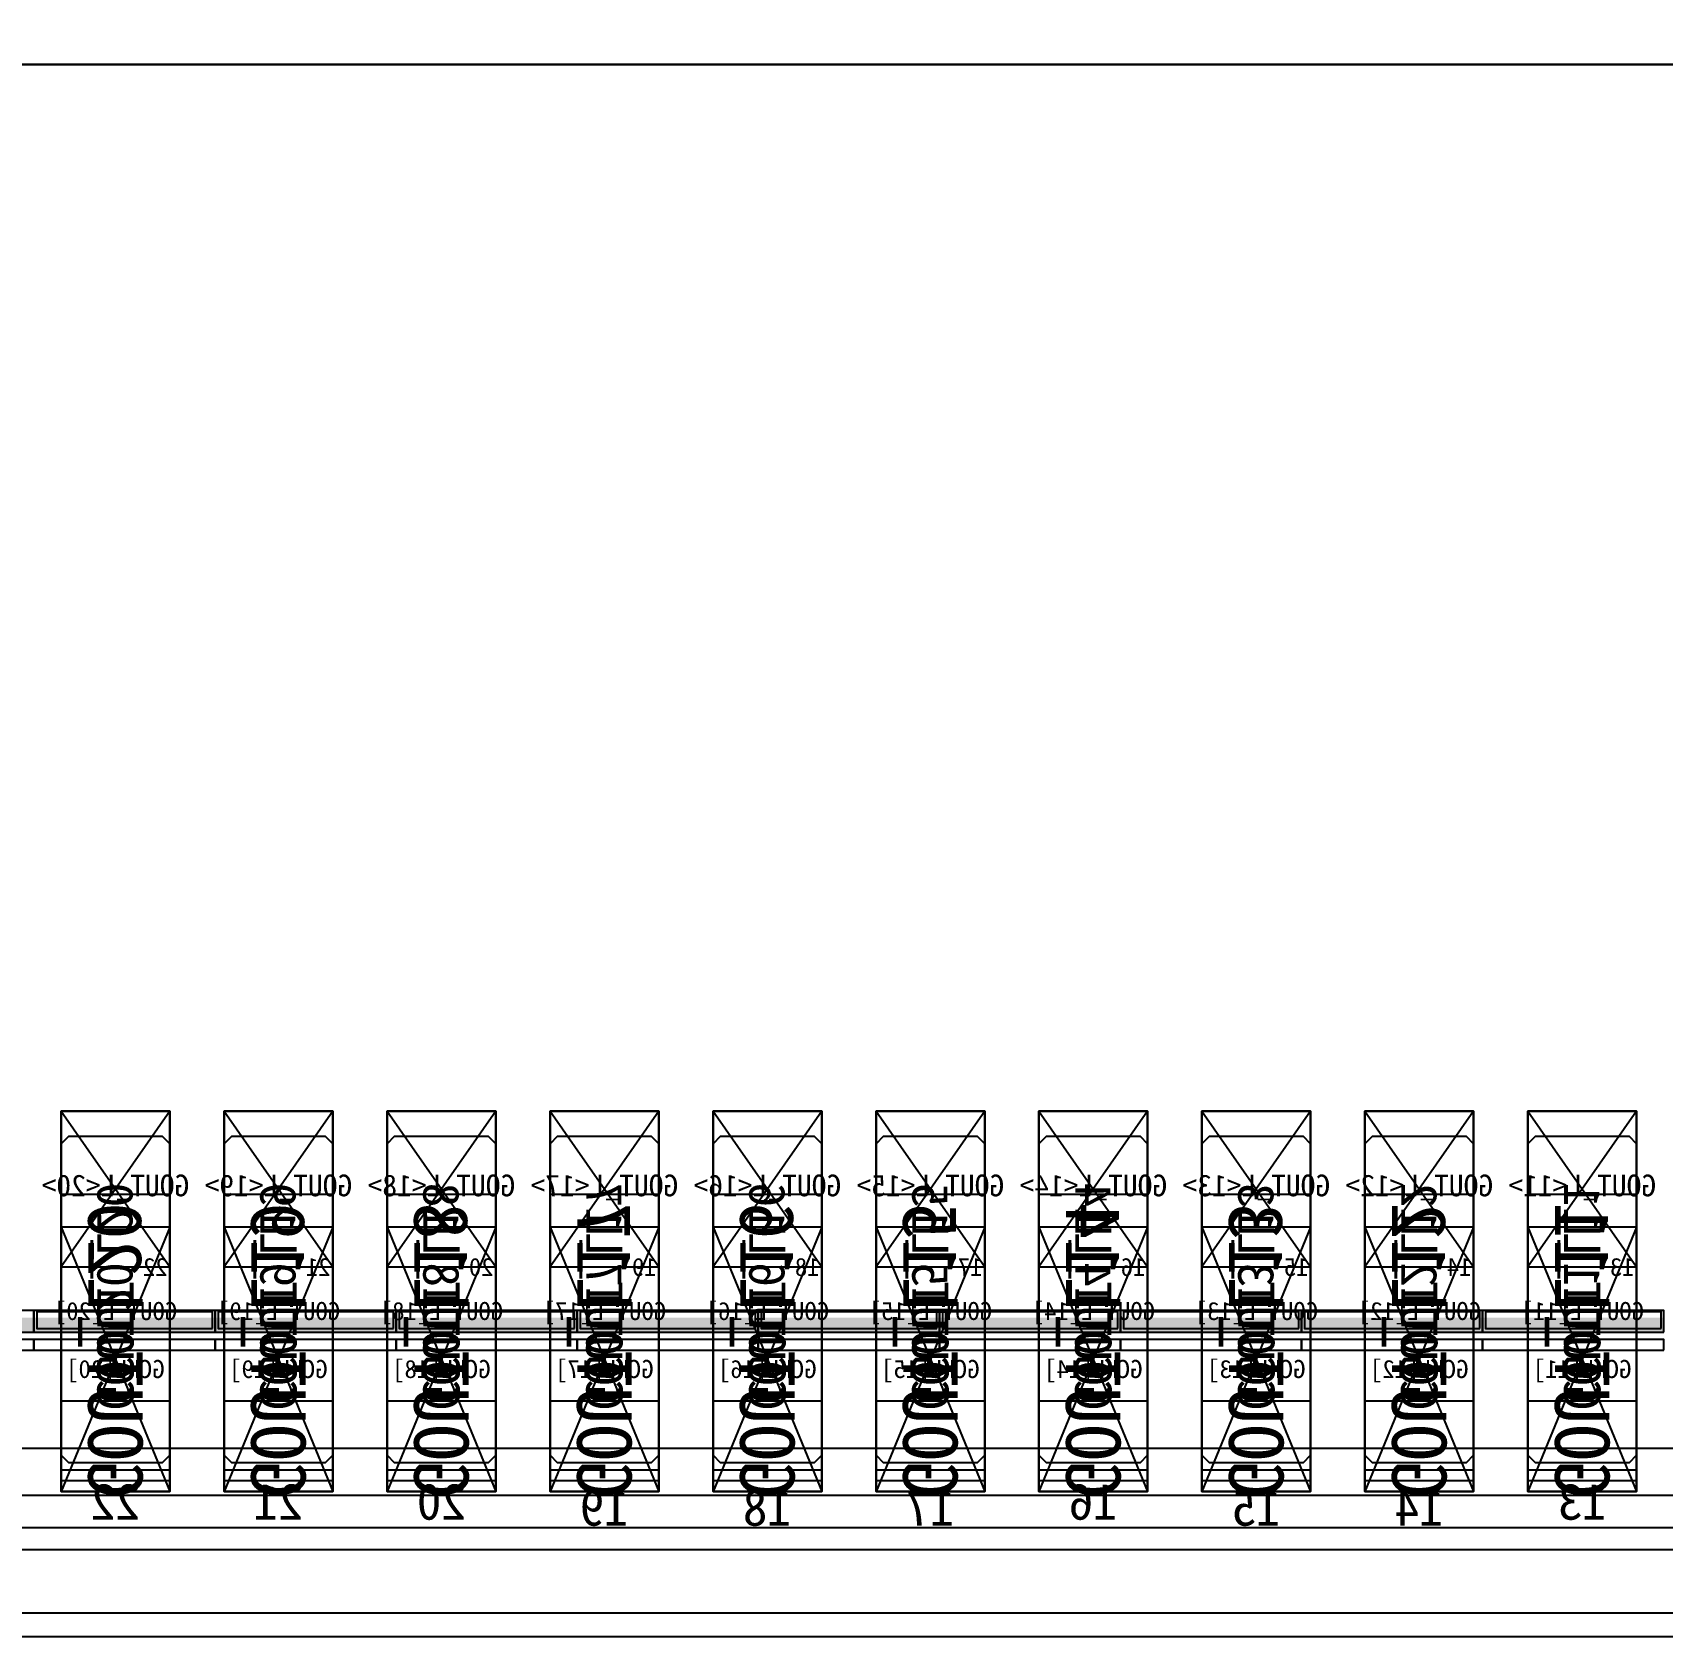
# Model space of a CAD drawing. Header units: millimetres. Extents: x 427 to 2444, y 137 to 817.
# Drawn here: x 1148.3465 to 1148.7965, y 300.7749 to 301.2176 of the extents above; entities that cross this region are included whole.
import ezdxf
from ezdxf.enums import TextEntityAlignment as Align

# ---------------------------------------------------------------- set-up
doc = ezdxf.new("R2010")
doc.units = ezdxf.units.MM
for name, color, linetype in [('L0', 211, 'Continuous'), ('L102', 91, 'Continuous'), ('L114', 213, 'Continuous'), ('L240', 60, 'Continuous'), ('L241', 200, 'Continuous'), ('L242', 51, 'Continuous'), ('L245', 53, 'Continuous'), ('L246', 93, 'Continuous'), ('L59', 140, 'Continuous'), ('L63', 4, 'Continuous'), ('L98', 150, 'Continuous')]:
    doc.layers.add(name, color=color, linetype=linetype)
doc.styles.add('txt', font='simhei.ttf')

# ---------------------------------------------------------------- blocks, each defined once
blk = doc.blocks.new('HX8394_F_PAD')
at = {"layer": 'L0'}
blk.add_lwpolyline([(-13.86, -0.4025), (-13.86, 0.4025), (13.86, 0.4025), (13.86, -0.4025), (-13.86, -0.4025)], close=True, dxfattribs=at)
at = {"layer": 'L241'}
blk.add_lwpolyline([(-13.9, -0.435), (-13.9, 0.435), (13.9, 0.435), (13.9, -0.435), (-13.9, -0.435)], close=True, dxfattribs=at)
at = {"layer": 'L242'}
for points in [[(-13.1405, -0.3935), (-13.1425, -0.3915), (-13.1425, -0.3055), (-13.1405, -0.3035), (-13.1145, -0.3035), (-13.1125, -0.3055), (-13.1125, -0.3915), (-13.1145, -0.3935), (-13.1405, -0.3935)], [(-13.0955, -0.3935), (-13.0975, -0.3915), (-13.0975, -0.3055), (-13.0955, -0.3035), (-13.0695, -0.3035), (-13.0675, -0.3055), (-13.0675, -0.3915), (-13.0695, -0.3935), (-13.0955, -0.3935)], [(-13.0505, -0.3935), (-13.0525, -0.3915), (-13.0525, -0.3055), (-13.0505, -0.3035), (-13.0245, -0.3035), (-13.0225, -0.3055), (-13.0225, -0.3915), (-13.0245, -0.3935), (-13.0505, -0.3935)], [(-13.0055, -0.3935), (-13.0075, -0.3915), (-13.0075, -0.3055), (-13.0055, -0.3035), (-12.9795, -0.3035), (-12.9775, -0.3055), (-12.9775, -0.3915), (-12.9795, -0.3935), (-13.0055, -0.3935)], [(-12.9605, -0.3935), (-12.9625, -0.3915), (-12.9625, -0.3055), (-12.9605, -0.3035), (-12.9345, -0.3035), (-12.9325, -0.3055), (-12.9325, -0.3915), (-12.9345, -0.3935), (-12.9605, -0.3935)], [(-12.9155, -0.3935), (-12.9175, -0.3915), (-12.9175, -0.3055), (-12.9155, -0.3035), (-12.8895, -0.3035), (-12.8875, -0.3055), (-12.8875, -0.3915), (-12.8895, -0.3935), (-12.9155, -0.3935)], [(-12.8705, -0.3935), (-12.8725, -0.3915), (-12.8725, -0.3055), (-12.8705, -0.3035), (-12.8445, -0.3035), (-12.8425, -0.3055), (-12.8425, -0.3915), (-12.8445, -0.3935), (-12.8705, -0.3935)], [(-12.8255, -0.3935), (-12.8275, -0.3915), (-12.8275, -0.3055), (-12.8255, -0.3035), (-12.7995, -0.3035), (-12.7975, -0.3055), (-12.7975, -0.3915), (-12.7995, -0.3935), (-12.8255, -0.3935)], [(-12.7805, -0.3935), (-12.7825, -0.3915), (-12.7825, -0.3055), (-12.7805, -0.3035), (-12.7545, -0.3035), (-12.7525, -0.3055), (-12.7525, -0.3915), (-12.7545, -0.3935), (-12.7805, -0.3935)], [(-12.7355, -0.3935), (-12.7375, -0.3915), (-12.7375, -0.3055), (-12.7355, -0.3035), (-12.7095, -0.3035), (-12.7075, -0.3055), (-12.7075, -0.3915), (-12.7095, -0.3935), (-12.7355, -0.3935)]]:
    blk.add_lwpolyline(points, close=True, dxfattribs=at)
at = {"layer": 'L240', "style": 'txt'}
for s, p in [('CGOUT_L11', (-13.1275, -0.346834)), ('CGOUT_L12', (-13.0825, -0.346834)), ('CGOUT_L13', (-13.0375, -0.346834)), ('CGOUT_L14', (-12.9925, -0.346834)), ('CGOUT_L15', (-12.9475, -0.346834)), ('CGOUT_L16', (-12.9025, -0.346834)), ('CGOUT_L17', (-12.8575, -0.346834)), ('CGOUT_L18', (-12.8125, -0.346834)), ('CGOUT_L19', (-12.7675, -0.346834)), ('CGOUT_L20', (-12.7225, -0.346834))]:
    blk.add_text(s, height=0.01, rotation=90, dxfattribs=at).set_placement(p, align=Align.MIDDLE_CENTER)
blk = doc.blocks.new('NTBUMP_73X30')
at = {"color": 5, "linetype": 'Continuous'}
blk.add_lwpolyline([(-0.015, 0.04), (0.015, -0.033), (0.015, 0.04), (-0.015, -0.033)], dxfattribs=at)
at = {"layer": 'L242', "color": 5}
blk.add_lwpolyline([(-0.015, -0.033), (-0.015, 0.04), (0.015, 0.04), (0.015, -0.033), (-0.015, -0.033)], close=True, dxfattribs=at)
blk = doc.blocks.new('ILI9881C_AA_NTBUMP_PM_875UM')
at = {"layer": 'L241'}
blk.add_lwpolyline([(-13.92, -0.4375), (-13.92, 0.4375), (13.92, 0.4375), (13.92, -0.4375), (-13.92, -0.4375)], close=True, dxfattribs=at)
for p in [(-13.1275, -0.3645), (-13.0825, -0.3645), (-13.0375, -0.3645), (-12.9925, -0.3645), (-12.9475, -0.3645), (-12.9025, -0.3645), (-12.8575, -0.3645), (-12.8125, -0.3645), (-12.7675, -0.3645), (-12.7225, -0.3645)]:
    blk.add_blockref('NTBUMP_73X30', p)
at = {"layer": 'L246', "style": 'txt'}
for s, p in [('GOUT_L11', (-13.1275, -0.3585)), ('GOUT_L12', (-13.0825, -0.3585)), ('GOUT_L13', (-13.0375, -0.3585)), ('GOUT_L14', (-12.9925, -0.3585)), ('GOUT_L15', (-12.9475, -0.3585)), ('GOUT_L16', (-12.9025, -0.3585)), ('GOUT_L17', (-12.8575, -0.3585)), ('GOUT_L18', (-12.8125, -0.3585)), ('GOUT_L19', (-12.7675, -0.3585)), ('GOUT_L20', (-12.7225, -0.3585))]:
    blk.add_text(s, height=0.015, rotation=90, dxfattribs=at).set_placement(p, align=Align.MIDDLE_CENTER)
for s, p in [('13', (-13.1275, -0.400279)), ('16', (-12.9925, -0.400279)), ('20', (-12.8125, -0.400279)), ('21', (-12.7675, -0.400279)), ('22', (-12.7225, -0.400279)), ('14', (-13.0825, -0.401945)), ('15', (-13.0375, -0.401945)), ('17', (-12.9475, -0.401945)), ('18', (-12.9025, -0.401945)), ('19', (-12.8575, -0.401945))]:
    blk.add_text(s, height=0.01, dxfattribs=at).set_placement(p, align=Align.MIDDLE_CENTER)
blk = doc.blocks.new('INPUT_BUMP')
at = {"layer": 'L102'}
for points in [[(0.014, 0.04), (0.014, 0.041), (0.015, 0.041), (0.015, 0.04), (0.014, 0.04)], [(0.015, 0.04), (0.015, 0.041), (0.016, 0.041), (0.016, 0.04), (0.015, 0.04)], [(0.014, 0.039), (0.014, 0.04), (0.015, 0.04), (0.015, 0.039), (0.014, 0.039)], [(0.015, 0.039), (0.015, 0.04), (0.016, 0.04), (0.016, 0.039), (0.015, 0.039)]]:
    blk.add_lwpolyline(points, close=True, dxfattribs=at)
at = {"layer": 'L242'}
blk.add_lwpolyline([(0, 0.01), (0, 0.08), (0.03, 0.08), (0.03, 0.01), (0, 0.01)], close=True, dxfattribs=at)
blk = doc.blocks.new('JD9365Z_PAD_20170829_Y880')
at = {"layer": 'L241'}
blk.add_lwpolyline([(-13.95, -0.41), (-13.95, 0.41), (13.95, 0.41), (13.95, -0.41), (-13.95, -0.41)], close=True, dxfattribs=at)
at = {"row_count": 1, "column_count": 27, "row_spacing": 0.08, "column_spacing": 0.045}
blk.add_blockref('INPUT_BUMP', (-13.6825, -0.401), dxfattribs=at)
at = {"layer": 'L240', "style": 'txt'}
for s, p in [('GCKL[11]', (-13.1275, -0.360167)), ('GCKL[12]', (-13.0825, -0.360167)), ('GCKL[13]', (-13.0375, -0.360167)), ('GCKL[14]', (-12.9925, -0.360167)), ('GCKL[15]', (-12.9475, -0.360167)), ('GCKL[16]', (-12.9025, -0.360167)), ('GCKL[17]', (-12.8575, -0.360167)), ('GCKL[18]', (-12.8125, -0.360167)), ('GCKL[19]', (-12.7675, -0.360167)), ('GCKL[20]', (-12.7225, -0.360167))]:
    blk.add_text(s, height=0.005, dxfattribs=at).set_placement(p, align=Align.MIDDLE_CENTER)
blk = doc.blocks.new('NV3052C3P_BUMP_ORI_20190911')
at = {"layer": 'L241'}
blk.add_lwpolyline([(-13.8, -0.398), (-13.8, 0.398), (13.8, 0.398), (13.8, -0.398), (-13.8, -0.398)], close=True, dxfattribs=at)
at = {"layer": 'L242'}
for points in [[(-13.1425, -0.385), (-13.1425, -0.337), (-13.1125, -0.337), (-13.1125, -0.385), (-13.1425, -0.385)], [(-13.0975, -0.385), (-13.0975, -0.337), (-13.0675, -0.337), (-13.0675, -0.385), (-13.0975, -0.385)], [(-13.0525, -0.385), (-13.0525, -0.337), (-13.0225, -0.337), (-13.0225, -0.385), (-13.0525, -0.385)], [(-13.0075, -0.385), (-13.0075, -0.337), (-12.9775, -0.337), (-12.9775, -0.385), (-13.0075, -0.385)], [(-12.9625, -0.385), (-12.9625, -0.337), (-12.9325, -0.337), (-12.9325, -0.385), (-12.9625, -0.385)], [(-12.9175, -0.385), (-12.9175, -0.337), (-12.8875, -0.337), (-12.8875, -0.385), (-12.9175, -0.385)], [(-12.8725, -0.385), (-12.8725, -0.337), (-12.8425, -0.337), (-12.8425, -0.385), (-12.8725, -0.385)], [(-12.8275, -0.385), (-12.8275, -0.337), (-12.7975, -0.337), (-12.7975, -0.385), (-12.8275, -0.385)], [(-12.7825, -0.385), (-12.7825, -0.337), (-12.7525, -0.337), (-12.7525, -0.385), (-12.7825, -0.385)], [(-12.7375, -0.385), (-12.7375, -0.337), (-12.7075, -0.337), (-12.7075, -0.385), (-12.7375, -0.385)]]:
    blk.add_lwpolyline(points, close=True, dxfattribs=at)
at = {"layer": 'L245', "style": 'txt'}
for s, p in [('GOUT_L[11]', (-13.127527, -0.360167)), ('GOUT_L[12]', (-13.082527, -0.360167)), ('GOUT_L[13]', (-13.037527, -0.360167)), ('GOUT_L[14]', (-12.992527, -0.360167)), ('GOUT_L[15]', (-12.947527, -0.360167)), ('GOUT_L[16]', (-12.902527, -0.360167)), ('GOUT_L[17]', (-12.857527, -0.360167)), ('GOUT_L[18]', (-12.812527, -0.360167)), ('GOUT_L[19]', (-12.767527, -0.360167)), ('GOUT_L[20]', (-12.722527, -0.360167))]:
    blk.add_text(s, height=0.005, dxfattribs=at).set_placement(p, align=Align.MIDDLE_CENTER)
blk = doc.blocks.new('BUMP_30_76')
at = {"layer": 'L242'}
blk.add_lwpolyline([(-0.015, -0.0195), (-0.015, 0.0565), (0.015, 0.0565), (0.015, -0.0195), (-0.015, -0.0195)], close=True, dxfattribs=at)
blk = doc.blocks.new('FL11283_A_OTHER')
at = {"layer": 'L102'}
blk.add_lwpolyline([(-13.86, 0), (-13.86, 0.41), (0, 0.41), (0, 0), (-13.86, 0)], close=True, dxfattribs=at)
at = {"layer": 'L241'}
blk.add_lwpolyline([(-13.86, -0.41), (-13.86, 0.41), (13.86, 0.41), (13.86, 0.404), (-13.854, 0.404), (-13.854, -0.404), (13.854, -0.404), (13.854, 0.404), (13.86, 0.404), (13.86, -0.41), (-13.86, -0.41)], close=True, dxfattribs=at)
at = {"layer": 'L59'}
for points in [[(-13.86, -0.41), (-13.86, 0.41), (13.86, 0.41), (13.86, -0.41), (-13.86, -0.41)], [(-13.86, -0.41), (-13.86, 0), (0, 0), (0, -0.41), (-13.86, -0.41)]]:
    blk.add_lwpolyline(points, close=True, dxfattribs=at)
for p in [(-13.1275, -0.3685), (-13.0825, -0.3685), (-13.0375, -0.3685), (-12.9925, -0.3685), (-12.9475, -0.3685), (-12.9025, -0.3685), (-12.8575, -0.3685), (-12.8125, -0.3685), (-12.7675, -0.3685), (-12.7225, -0.3685)]:
    blk.add_blockref('BUMP_30_76', p)
at = {"layer": 'L102', "style": 'txt'}
for s, p in [('GOUT11_L', (-13.1275, -0.344334)), ('GOUT12_L', (-13.0825, -0.344334)), ('GOUT13_L', (-13.0375, -0.344334)), ('GOUT14_L', (-12.9925, -0.344334)), ('GOUT15_L', (-12.9475, -0.344334)), ('GOUT16_L', (-12.9025, -0.344334)), ('GOUT17_L', (-12.8575, -0.344334)), ('GOUT18_L', (-12.8125, -0.344334)), ('GOUT19_L', (-12.7675, -0.344334)), ('GOUT20_L', (-12.7225, -0.344334))]:
    blk.add_text(s, height=0.01, rotation=90, dxfattribs=at).set_placement(p, align=Align.MIDDLE_CENTER)
blk = doc.blocks.new('GC9702_ANALOG_PAD_BUMP')
at = {"color": 5, "linetype": 'Continuous'}
blk.add_lwpolyline([(-0.015, 0.0215), (0.015, -0.0215), (0.015, 0.0215), (-0.015, -0.0215)], dxfattribs=at)
at = {"layer": 'L242', "color": 5}
blk.add_lwpolyline([(-0.015, -0.0215), (-0.015, 0.0215), (0.015, 0.0215), (0.015, -0.0215), (-0.015, -0.0215)], close=True, dxfattribs=at)
blk = doc.blocks.new('GC9702_BUMP_NOCOMPENSATION')
at = {"layer": 'L114', "const_width": 0.004}
for points in [[(-13.15, -0.378), (-13.1, -0.378)], [(-13.15, -0.378), (-13.1, -0.378)], [(-13.15, -0.378), (-13.1, -0.378)], [(-13.15, -0.378), (-13.1, -0.378)], [(-13.1, -0.378), (-13.05, -0.378)], [(-13.1, -0.378), (-13.05, -0.378)], [(-13.1, -0.378), (-13.05, -0.378)], [(-13.1, -0.378), (-13.05, -0.378)], [(-13.05, -0.378), (-13, -0.378)], [(-13.05, -0.378), (-13, -0.378)], [(-13.05, -0.378), (-13, -0.378)], [(-13.05, -0.378), (-13, -0.378)], [(-13, -0.378), (-12.95, -0.378)], [(-13, -0.378), (-12.95, -0.378)], [(-13, -0.378), (-12.95, -0.378)], [(-13, -0.378), (-12.95, -0.378)], [(-12.95, -0.378), (-12.9, -0.378)], [(-12.95, -0.378), (-12.9, -0.378)], [(-12.95, -0.378), (-12.9, -0.378)], [(-12.95, -0.378), (-12.9, -0.378)], [(-12.9, -0.378), (-12.85, -0.378)], [(-12.9, -0.378), (-12.85, -0.378)], [(-12.9, -0.378), (-12.85, -0.378)], [(-12.9, -0.378), (-12.85, -0.378)], [(-12.85, -0.378), (-12.8, -0.378)], [(-12.85, -0.378), (-12.8, -0.378)], [(-12.85, -0.378), (-12.8, -0.378)], [(-12.85, -0.378), (-12.8, -0.378)], [(-12.8, -0.378), (-12.75, -0.378)], [(-12.8, -0.378), (-12.75, -0.378)], [(-12.8, -0.378), (-12.75, -0.378)], [(-12.8, -0.378), (-12.75, -0.378)], [(-12.75, -0.378), (-12.7, -0.378)], [(-12.75, -0.378), (-12.7, -0.378)], [(-12.75, -0.378), (-12.7, -0.378)], [(-12.75, -0.378), (-12.7, -0.378)], [(-12.7, -0.378), (-12.65, -0.378)], [(-12.7, -0.378), (-12.65, -0.378)], [(-12.7, -0.378), (-12.65, -0.378)], [(-12.7, -0.378), (-12.65, -0.378)]]:
    blk.add_lwpolyline(points, dxfattribs=at)
at = {"layer": 'L114'}
for points in [[(-13.15, -0.38), (-13.15, -0.374), (-13.1, -0.374), (-13.1, -0.38), (-13.15, -0.38)], [(-13.15, -0.38), (-13.15, -0.374), (-13.1, -0.374), (-13.1, -0.38), (-13.15, -0.38)], [(-13.14926, -0.379), (-13.14926, -0.37443), (-13.10082, -0.37443), (-13.10082, -0.379), (-13.14926, -0.379)], [(-13.14926, -0.379), (-13.14926, -0.37443), (-13.10082, -0.37443), (-13.10082, -0.379), (-13.14926, -0.379)], [(-13.1, -0.38), (-13.1, -0.374), (-13.05, -0.374), (-13.05, -0.38), (-13.1, -0.38)], [(-13.1, -0.38), (-13.1, -0.374), (-13.05, -0.374), (-13.05, -0.38), (-13.1, -0.38)], [(-13.09926, -0.379), (-13.09926, -0.37443), (-13.05082, -0.37443), (-13.05082, -0.379), (-13.09926, -0.379)], [(-13.09926, -0.379), (-13.09926, -0.37443), (-13.05082, -0.37443), (-13.05082, -0.379), (-13.09926, -0.379)], [(-13.05, -0.38), (-13.05, -0.374), (-13, -0.374), (-13, -0.38), (-13.05, -0.38)], [(-13.05, -0.38), (-13.05, -0.374), (-13, -0.374), (-13, -0.38), (-13.05, -0.38)], [(-13.04926, -0.379), (-13.04926, -0.37443), (-13.00082, -0.37443), (-13.00082, -0.379), (-13.04926, -0.379)], [(-13.04926, -0.379), (-13.04926, -0.37443), (-13.00082, -0.37443), (-13.00082, -0.379), (-13.04926, -0.379)], [(-13, -0.38), (-13, -0.374), (-12.95, -0.374), (-12.95, -0.38), (-13, -0.38)], [(-13, -0.38), (-13, -0.374), (-12.95, -0.374), (-12.95, -0.38), (-13, -0.38)], [(-12.99926, -0.379), (-12.99926, -0.37443), (-12.95082, -0.37443), (-12.95082, -0.379), (-12.99926, -0.379)], [(-12.99926, -0.379), (-12.99926, -0.37443), (-12.95082, -0.37443), (-12.95082, -0.379), (-12.99926, -0.379)], [(-12.95, -0.38), (-12.95, -0.374), (-12.9, -0.374), (-12.9, -0.38), (-12.95, -0.38)], [(-12.95, -0.38), (-12.95, -0.374), (-12.9, -0.374), (-12.9, -0.38), (-12.95, -0.38)], [(-12.94926, -0.379), (-12.94926, -0.37443), (-12.90082, -0.37443), (-12.90082, -0.379), (-12.94926, -0.379)], [(-12.94926, -0.379), (-12.94926, -0.37443), (-12.90082, -0.37443), (-12.90082, -0.379), (-12.94926, -0.379)], [(-12.9, -0.38), (-12.9, -0.374), (-12.85, -0.374), (-12.85, -0.38), (-12.9, -0.38)], [(-12.9, -0.38), (-12.9, -0.374), (-12.85, -0.374), (-12.85, -0.38), (-12.9, -0.38)], [(-12.89926, -0.379), (-12.89926, -0.37443), (-12.85082, -0.37443), (-12.85082, -0.379), (-12.89926, -0.379)], [(-12.89926, -0.379), (-12.89926, -0.37443), (-12.85082, -0.37443), (-12.85082, -0.379), (-12.89926, -0.379)], [(-12.85, -0.38), (-12.85, -0.374), (-12.8, -0.374), (-12.8, -0.38), (-12.85, -0.38)], [(-12.85, -0.38), (-12.85, -0.374), (-12.8, -0.374), (-12.8, -0.38), (-12.85, -0.38)], [(-12.84926, -0.379), (-12.84926, -0.37443), (-12.80082, -0.37443), (-12.80082, -0.379), (-12.84926, -0.379)], [(-12.84926, -0.379), (-12.84926, -0.37443), (-12.80082, -0.37443), (-12.80082, -0.379), (-12.84926, -0.379)], [(-12.8, -0.38), (-12.8, -0.374), (-12.75, -0.374), (-12.75, -0.38), (-12.8, -0.38)], [(-12.8, -0.38), (-12.8, -0.374), (-12.75, -0.374), (-12.75, -0.38), (-12.8, -0.38)], [(-12.79926, -0.379), (-12.79926, -0.37443), (-12.75082, -0.37443), (-12.75082, -0.379), (-12.79926, -0.379)], [(-12.79926, -0.379), (-12.79926, -0.37443), (-12.75082, -0.37443), (-12.75082, -0.379), (-12.79926, -0.379)], [(-12.75, -0.38), (-12.75, -0.374), (-12.7, -0.374), (-12.7, -0.38), (-12.75, -0.38)], [(-12.75, -0.38), (-12.75, -0.374), (-12.7, -0.374), (-12.7, -0.38), (-12.75, -0.38)], [(-12.74926, -0.379), (-12.74926, -0.37443), (-12.70082, -0.37443), (-12.70082, -0.379), (-12.74926, -0.379)], [(-12.74926, -0.379), (-12.74926, -0.37443), (-12.70082, -0.37443), (-12.70082, -0.379), (-12.74926, -0.379)], [(-12.7, -0.38), (-12.7, -0.374), (-12.65, -0.374), (-12.65, -0.38), (-12.7, -0.38)], [(-12.7, -0.38), (-12.7, -0.374), (-12.65, -0.374), (-12.65, -0.38), (-12.7, -0.38)]]:
    blk.add_lwpolyline(points, close=True, dxfattribs=at)
at = {"layer": 'L241'}
for points in [[(-13.15, -0.385), (-13.15, -0.382), (-13.1, -0.382), (-13.1, -0.385), (-13.15, -0.385)], [(-13.15, -0.385), (-13.15, -0.382), (-13.1, -0.382), (-13.1, -0.385), (-13.15, -0.385)], [(-13.1, -0.385), (-13.1, -0.382), (-13.05, -0.382), (-13.05, -0.385), (-13.1, -0.385)], [(-13.1, -0.385), (-13.1, -0.382), (-13.05, -0.382), (-13.05, -0.385), (-13.1, -0.385)], [(-13.05, -0.385), (-13.05, -0.382), (-13, -0.382), (-13, -0.385), (-13.05, -0.385)], [(-13.05, -0.385), (-13.05, -0.382), (-13, -0.382), (-13, -0.385), (-13.05, -0.385)], [(-13, -0.385), (-13, -0.382), (-12.95, -0.382), (-12.95, -0.385), (-13, -0.385)], [(-13, -0.385), (-13, -0.382), (-12.95, -0.382), (-12.95, -0.385), (-13, -0.385)], [(-12.95, -0.385), (-12.95, -0.382), (-12.9, -0.382), (-12.9, -0.385), (-12.95, -0.385)], [(-12.95, -0.385), (-12.95, -0.382), (-12.9, -0.382), (-12.9, -0.385), (-12.95, -0.385)], [(-12.9, -0.385), (-12.9, -0.382), (-12.85, -0.382), (-12.85, -0.385), (-12.9, -0.385)], [(-12.9, -0.385), (-12.9, -0.382), (-12.85, -0.382), (-12.85, -0.385), (-12.9, -0.385)], [(-12.85, -0.385), (-12.85, -0.382), (-12.8, -0.382), (-12.8, -0.385), (-12.85, -0.385)], [(-12.85, -0.385), (-12.85, -0.382), (-12.8, -0.382), (-12.8, -0.385), (-12.85, -0.385)], [(-12.8, -0.385), (-12.8, -0.382), (-12.75, -0.382), (-12.75, -0.385), (-12.8, -0.385)], [(-12.8, -0.385), (-12.8, -0.382), (-12.75, -0.382), (-12.75, -0.385), (-12.8, -0.385)], [(-12.75, -0.385), (-12.75, -0.382), (-12.7, -0.382), (-12.7, -0.385), (-12.75, -0.385)], [(-12.75, -0.385), (-12.75, -0.382), (-12.7, -0.382), (-12.7, -0.385), (-12.75, -0.385)], [(-12.7, -0.385), (-12.7, -0.382), (-12.65, -0.382), (-12.65, -0.385), (-12.7, -0.385)], [(-12.7, -0.385), (-12.7, -0.382), (-12.65, -0.382), (-12.65, -0.385), (-12.7, -0.385)]]:
    blk.add_lwpolyline(points, close=True, dxfattribs=at)
at = {"row_count": 1, "column_count": 26, "row_spacing": 0.043, "column_spacing": 0.045}
blk.add_blockref('GC9702_ANALOG_PAD_BUMP', (-13.6225, -0.3405), dxfattribs=at)
at = {"layer": 'L114', "style": 'txt'}
for s, p in [('13', (-13.1385, -0.362)), ('14', (-13.0935, -0.362)), ('15', (-13.0485, -0.362)), ('16', (-13.0035, -0.362)), ('17', (-12.9585, -0.362)), ('18', (-12.9135, -0.362)), ('19', (-12.8685, -0.362)), ('20', (-12.8235, -0.362)), ('21', (-12.7785, -0.362)), ('22', (-12.7335, -0.362))]:
    blk.add_text(s, height=0.005, dxfattribs=at).set_placement(p, align=Align.MIDDLE_CENTER)
at = {"layer": 'L98', "style": 'txt'}
for s, p in [('GOUT_L<11>', (-13.1275, -0.3395)), ('GOUT_L<12>', (-13.0825, -0.3395)), ('GOUT_L<13>', (-13.0375, -0.3395)), ('GOUT_L<14>', (-12.9925, -0.3395)), ('GOUT_L<15>', (-12.9475, -0.3395)), ('GOUT_L<16>', (-12.9025, -0.3395)), ('GOUT_L<17>', (-12.8575, -0.3395)), ('GOUT_L<18>', (-12.8125, -0.3395)), ('GOUT_L<19>', (-12.7675, -0.3395)), ('GOUT_L<20>', (-12.7225, -0.3395))]:
    blk.add_text(s, height=0.006, dxfattribs=at).set_placement(p, align=Align.MIDDLE_CENTER)
blk = doc.blocks.new('IC_GDS_ALL')
for name, p in [('ILI9881C_AA_NTBUMP_PM_875UM', (0, 0)), ('HX8394_F_PAD', (0, 0.004)), ('GC9702_BUMP_NOCOMPENSATION', (0, 0.0265)), ('NV3052C3P_BUMP_ORI_20190911', (0, 0.0125)), ('JD9365Z_PAD_20170829_Y880', (0, -0.0035)), ('FL11283_A_OTHER', (0, -0.0035))]:
    blk.add_blockref(name, p)
blk = doc.blocks.new('INPUT_PAD')
at = {"layer": 'L63'}
blk.add_lwpolyline([(0.01, -0.043), (0.01, 0.062), (0.04, 0.062), (0.04, -0.043), (0.01, -0.043)], close=True, dxfattribs=at)
blk = doc.blocks.new('IC_PAD_ALL')
at = {"row_count": 1, "column_count": 26, "row_spacing": 0.109, "column_spacing": 0.045}
blk.add_blockref('INPUT_PAD', (26.12, 0), dxfattribs=at)
blk = doc.blocks.new('IC_ALL')
at = {"yscale": -1, "rotation": 180}
blk.add_blockref('IC_GDS_ALL', (14, 0.4375), dxfattribs=at)
blk.add_blockref('IC_PAD_ALL', (0.3525, 0.083))
blk = doc.blocks.new('IC_FPC_OLB_ALL')
blk.add_blockref('IC_ALL', (1.188, 1.0245))

msp = doc.modelspace()

# ---------------------------------------------------------------- block references
msp.add_blockref('IC_FPC_OLB_ALL', (1120.45883, 299.75037))

doc.saveas('drawing.dxf')
